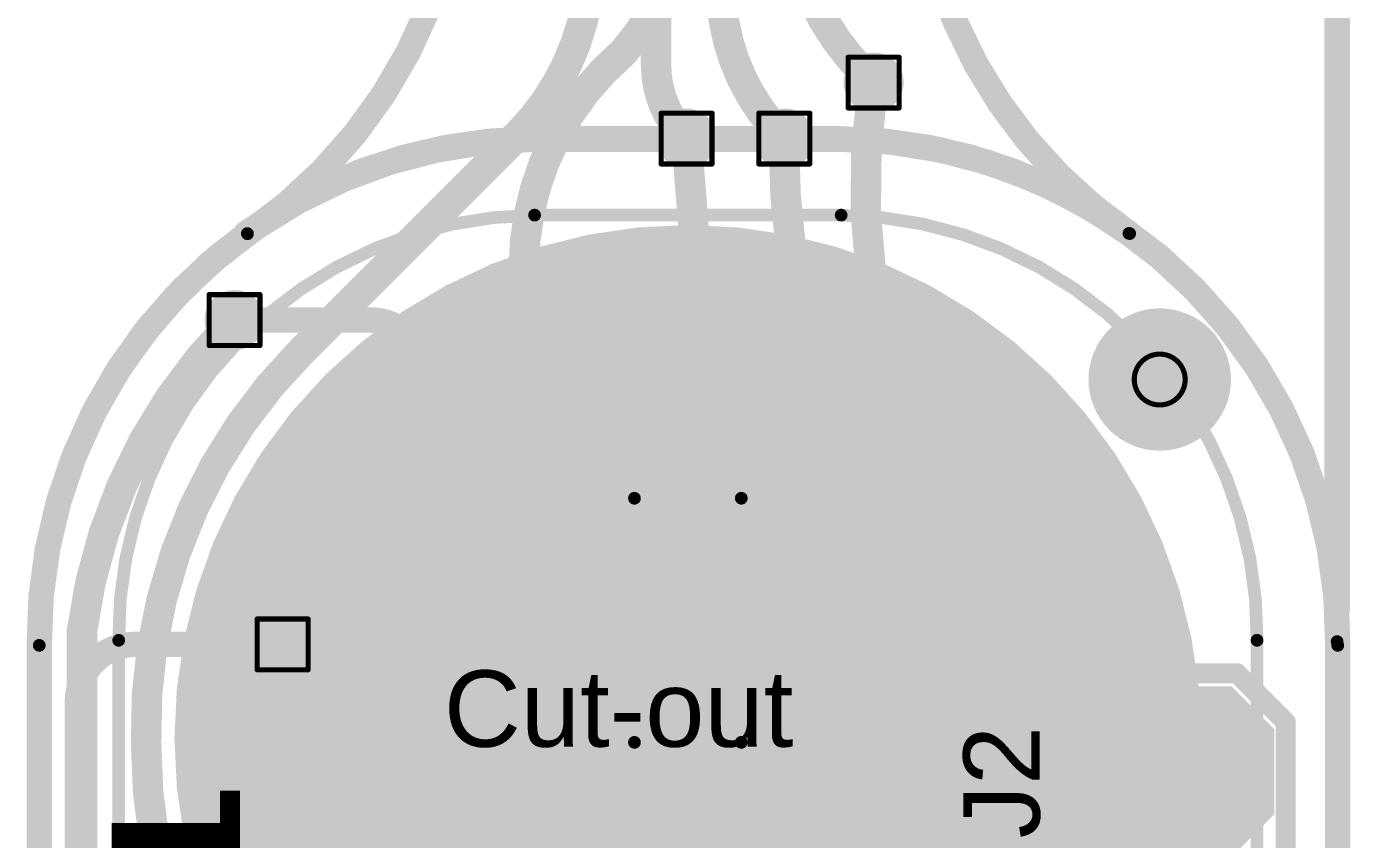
# Model space of a CAD drawing. Header units: inches. Extents: x 3 to 457, y -41 to 239.
# Drawn here: x 209.62 to 222.85, y 22.23 to 30.35 of the extents above; entities that cross this region are included whole.
import ezdxf

# ---------------------------------------------------------------- set-up
doc = ezdxf.new("R2010")
doc.units = ezdxf.units.IN
for name, color, linetype in [('Board Outline', 216, 'Continuous'), ('Bottom Layer', 5, 'Continuous'), ('Bottom Overlay', 54, 'Continuous'), ('Bottom Paste', 16, 'Continuous'), ('Bottom Solder', 6, 'Continuous'), ('Dimension', 6, 'Continuous'), ('Drill Drawing', 1, 'Continuous'), ('Fabrication', 76, 'Continuous'), ('Pad Holes', 156, 'Continuous'), ('Top Layer', 1, 'Continuous'), ('Top Overlay', 2, 'Continuous'), ('Top Paste', 8, 'Continuous'), ('Top Solder', 216, 'Continuous'), ('Via Holes', 16, 'Continuous')]:
    doc.layers.add(name, color=color, linetype=linetype)
doc.styles.add('Arial', font='', dxfattribs={"height": 0.2})
doc.styles.add('Arial Black_Bold', font='', dxfattribs={"height": 0.2})
doc.styles.get('Arial').set_extended_font_data('Arial')
doc.styles.get('Arial Black_Bold').set_extended_font_data('Arial Black', bold=True)

# ---------------------------------------------------------------- blocks, each defined once
blk = doc.blocks.new('S______B______3_P___156')
at = {"layer": 'Top Layer'}
h = blk.add_hatch(color=1, dxfattribs=at)
edge = h.paths.add_edge_path()
edge.add_arc((-1.7145, -0.2540000000000001), 0.1905, 180, 270)
edge.add_line((-1.7145, -0.4445), (-1.3335, -0.4444999999999999))
edge.add_arc((-1.3335, -0.2539999999999999), 0.1905, 270, 360)
edge.add_line((-1.143, -0.2539999999999999), (-1.143, 0.2540000000000001))
edge.add_arc((-1.3335, 0.2540000000000001), 0.1905, 0, 90)
edge.add_line((-1.3335, 0.4445), (-1.7145, 0.4444999999999999))
edge.add_arc((-1.7145, 0.2539999999999999), 0.1905, 90, 180)
edge.add_line((-1.905, 0.2539999999999999), (-1.905, -0.2540000000000001))
blk.add_hatch(color=1, dxfattribs=at).paths.add_polyline_path([(-0.3809999999999999, -0.4445), (-0.3810000000000001, 0.4445), (0.3809999999999999, 0.4445), (0.3810000000000001, -0.4445)])
h = blk.add_hatch(color=1, dxfattribs=at)
edge = h.paths.add_edge_path()
edge.add_arc((1.3335, -0.2540000000000001), 0.1905, 180, 270)
edge.add_line((1.3335, -0.4445), (1.7145, -0.4444999999999999))
edge.add_arc((1.7145, -0.2539999999999999), 0.1905, 270, 360)
edge.add_line((1.905, -0.2539999999999999), (1.905, 0.2540000000000001))
edge.add_arc((1.7145, 0.2540000000000001), 0.1905, 0, 90)
edge.add_line((1.7145, 0.4445), (1.3335, 0.4444999999999999))
edge.add_arc((1.3335, 0.2539999999999999), 0.1905, 90, 180)
edge.add_line((1.143, 0.2539999999999999), (1.143, -0.2540000000000001))
at = {"layer": 'Top Paste'}
h = blk.add_hatch(color=8, dxfattribs=at)
edge = h.paths.add_edge_path()
edge.add_arc((-1.7145, -0.2540000000000001), 0.1905, 180, 270)
edge.add_line((-1.7145, -0.4445), (-1.3335, -0.4444999999999999))
edge.add_arc((-1.3335, -0.2539999999999999), 0.1905, 270, 360)
edge.add_line((-1.143, -0.2539999999999999), (-1.143, 0.2540000000000001))
edge.add_arc((-1.3335, 0.2540000000000001), 0.1905, 0, 90)
edge.add_line((-1.3335, 0.4445), (-1.7145, 0.4444999999999999))
edge.add_arc((-1.7145, 0.2539999999999999), 0.1905, 90, 180)
edge.add_line((-1.905, 0.2539999999999999), (-1.905, -0.2540000000000001))
blk.add_hatch(color=8, dxfattribs=at).paths.add_polyline_path([(-0.3809999999999999, -0.4445), (-0.3810000000000001, 0.4445), (0.3809999999999999, 0.4445), (0.3810000000000001, -0.4445)])
h = blk.add_hatch(color=8, dxfattribs=at)
edge = h.paths.add_edge_path()
edge.add_arc((1.3335, -0.2540000000000001), 0.1905, 180, 270)
edge.add_line((1.3335, -0.4445), (1.7145, -0.4444999999999999))
edge.add_arc((1.7145, -0.2539999999999999), 0.1905, 270, 360)
edge.add_line((1.905, -0.2539999999999999), (1.905, 0.2540000000000001))
edge.add_arc((1.7145, 0.2540000000000001), 0.1905, 0, 90)
edge.add_line((1.7145, 0.4445), (1.3335, 0.4444999999999999))
edge.add_arc((1.3335, 0.2539999999999999), 0.1905, 90, 180)
edge.add_line((1.143, 0.2539999999999999), (1.143, -0.2540000000000001))
at = {"layer": 'Top Solder'}
h = blk.add_hatch(color=216, dxfattribs=at)
edge = h.paths.add_edge_path()
edge.add_arc((-1.7145, -0.2540000000000001), 0.2921, 180, 270)
edge.add_line((-1.7145, -0.5461), (-1.3335, -0.5460999999999999))
edge.add_arc((-1.3335, -0.2539999999999999), 0.2921, 270, 360)
edge.add_line((-1.0414, -0.2539999999999999), (-1.0414, 0.2540000000000001))
edge.add_arc((-1.3335, 0.2540000000000001), 0.2921, 0, 90)
edge.add_line((-1.3335, 0.5461), (-1.7145, 0.5460999999999999))
edge.add_arc((-1.7145, 0.2539999999999999), 0.2921, 90, 180)
edge.add_line((-2.0066, 0.254), (-2.0066, -0.254))
blk.add_hatch(color=216, dxfattribs=at).paths.add_polyline_path([(-0.4825999999999999, -0.5461), (-0.4826, 0.5460999999999999), (0.4825999999999999, 0.5461), (0.4826, -0.5460999999999999)])
h = blk.add_hatch(color=216, dxfattribs=at)
edge = h.paths.add_edge_path()
edge.add_arc((1.3335, -0.2540000000000001), 0.2921, 180, 270)
edge.add_line((1.3335, -0.5461), (1.7145, -0.5460999999999999))
edge.add_arc((1.7145, -0.2539999999999999), 0.2921, 270, 360)
edge.add_line((2.0066, -0.2539999999999999), (2.0066, 0.2540000000000001))
edge.add_arc((1.7145, 0.2540000000000001), 0.2921, 0, 90)
edge.add_line((1.7145, 0.5461), (1.3335, 0.5460999999999999))
edge.add_arc((1.3335, 0.2539999999999999), 0.2921, 90, 180)
edge.add_line((1.0414, 0.254), (1.0414, -0.254))
at = {"layer": 'Top Overlay'}
for points in [[(-2.0574, 0.21660866, 0.127, 0.127, -0.4142135623730951), (-1.66440866, 0.6096, 0.127, 0.127, 0)], [(1.66440866, 0.6096, 0.127, 0.127, 0), (-1.66440866, 0.6096, 0.127, 0.127, 0)], [(1.66440866, 0.6096, 0.127, 0.127, -0.4142135623730951), (2.0574, 0.21660866, 0.127, 0.127, 0)], [(-2.0574, -0.21660866, 0.127, 0.127, 0), (-2.0574, 0.21660866, 0.127, 0.127, 0)], [(2.0574, -0.21660866, 0.127, 0.127, 0), (2.0574, 0.21660866, 0.127, 0.127, 0)], [(-1.66440866, -0.6096, 0.127, 0.127, -0.4142135623730951), (-2.0574, -0.21660866, 0.127, 0.127, 0)], [(2.0574, -0.21660866, 0.127, 0.127, -0.4142135623730951), (1.66440866, -0.6096, 0.127, 0.127, 0)], [(1.66440866, -0.6096, 0.127, 0.127, 0), (-1.66440866, -0.6096, 0.127, 0.127, 0)]]:
    blk.add_lwpolyline(points, format="xyseb", dxfattribs=at)
for points in [[(-1.69615866, 0.6096, 0.0635, 0.0635, 1), (-1.63265866, 0.6096, 0.0635, 0.0635, 1)], [(-1.69615866, 0.6096, 0.0635, 0.0635, 1), (-1.63265866, 0.6096, 0.0635, 0.0635, 1)], [(1.63265866, 0.6096, 0.0635, 0.0635, 1), (1.69615866, 0.6096, 0.0635, 0.0635, 1)], [(1.63265866, 0.6096, 0.0635, 0.0635, 1), (1.69615866, 0.6096, 0.0635, 0.0635, 1)], [(-2.08915, 0.21660866, 0.0635, 0.0635, 1), (-2.02565, 0.21660866, 0.0635, 0.0635, 1)], [(-2.08915, 0.21660866, 0.0635, 0.0635, 1), (-2.02565, 0.21660866, 0.0635, 0.0635, 1)], [(2.02565, 0.21660866, 0.0635, 0.0635, 1), (2.08915, 0.21660866, 0.0635, 0.0635, 1)], [(2.02565, 0.21660866, 0.0635, 0.0635, 1), (2.08915, 0.21660866, 0.0635, 0.0635, 1)], [(-2.08915, -0.21660866, 0.0635, 0.0635, 1), (-2.02565, -0.21660866, 0.0635, 0.0635, 1)], [(-2.08915, -0.21660866, 0.0635, 0.0635, 1), (-2.02565, -0.21660866, 0.0635, 0.0635, 1)], [(2.02565, -0.21660866, 0.0635, 0.0635, 1), (2.08915, -0.21660866, 0.0635, 0.0635, 1)], [(2.02565, -0.21660866, 0.0635, 0.0635, 1), (2.08915, -0.21660866, 0.0635, 0.0635, 1)], [(-1.69615866, -0.6096, 0.0635, 0.0635, 1), (-1.63265866, -0.6096, 0.0635, 0.0635, 1)], [(-1.69615866, -0.6096, 0.0635, 0.0635, 1), (-1.63265866, -0.6096, 0.0635, 0.0635, 1)], [(1.63265866, -0.6096, 0.0635, 0.0635, 1), (1.69615866, -0.6096, 0.0635, 0.0635, 1)], [(1.63265866, -0.6096, 0.0635, 0.0635, 1), (1.69615866, -0.6096, 0.0635, 0.0635, 1)]]:
    blk.add_lwpolyline(points, format="xyseb", close=True, dxfattribs=at)
at = {"layer": 'Top Overlay', "style": 'Arial Black_Bold'}
blk.add_text('SB11', height=1.27, rotation=-180, dxfattribs=at).set_placement((1.4032484, -0.86450678))
blk = doc.blocks.new('R___0603_160')
at = {"layer": 'Top Layer'}
for points in [[(-0.3809999999999999, 0.4445), (-0.3809999999999999, -0.4445), (-1.143, -0.4445), (-1.143, 0.4445)], [(1.143, 0.4445), (1.143, -0.4445), (0.3809999999999999, -0.4445), (0.3809999999999999, 0.4445)]]:
    blk.add_hatch(color=1, dxfattribs=at).paths.add_polyline_path(points)
at = {"layer": 'Top Paste'}
for points in [[(-0.3809999999999999, 0.4445), (-0.3809999999999999, -0.4445), (-1.143, -0.4445), (-1.143, 0.4445)], [(1.143, 0.4445), (1.143, -0.4445), (0.3809999999999999, -0.4445), (0.3809999999999999, 0.4445)]]:
    blk.add_hatch(color=8, dxfattribs=at).paths.add_polyline_path(points)
at = {"layer": 'Top Solder'}
for points in [[(-0.2794, 0.5460999999999999), (-0.2794, -0.5460999999999999), (-1.2446, -0.5460999999999999), (-1.2446, 0.5460999999999999)], [(1.2446, 0.5460999999999999), (1.2446, -0.5460999999999999), (0.2794, -0.5460999999999999), (0.2794, 0.5460999999999999)]]:
    blk.add_hatch(color=216, dxfattribs=at).paths.add_polyline_path(points)
at = {"layer": 'Top Overlay'}
for points in [[(-1.2192, 0.5334, 0.127, 0.127, 0), (-1.2192, -0.5334, 0.127, 0.127, 0)], [(-1.2192, 0.5334, 0.127, 0.127, 0), (1.2192, 0.5334, 0.127, 0.127, 0)], [(1.2192, 0.5334, 0.127, 0.127, 0), (1.2192, -0.5334, 0.127, 0.127, 0)], [(-1.2192, -0.5334, 0.127, 0.127, 0), (1.2192, -0.5334, 0.127, 0.127, 0)]]:
    blk.add_lwpolyline(points, format="xyseb", dxfattribs=at)
for points in [[(-1.25095, 0.5334, 0.0635, 0.0635, 1), (-1.18745, 0.5334, 0.0635, 0.0635, 1)], [(-1.25095, 0.5334, 0.0635, 0.0635, 1), (-1.18745, 0.5334, 0.0635, 0.0635, 1)], [(1.18745, 0.5334, 0.0635, 0.0635, 1), (1.25095, 0.5334, 0.0635, 0.0635, 1)], [(1.18745, 0.5334, 0.0635, 0.0635, 1), (1.25095, 0.5334, 0.0635, 0.0635, 1)], [(-1.25095, -0.5334, 0.0635, 0.0635, 1), (-1.18745, -0.5334, 0.0635, 0.0635, 1)], [(-1.25095, -0.5334, 0.0635, 0.0635, 1), (-1.18745, -0.5334, 0.0635, 0.0635, 1)], [(1.18745, -0.5334, 0.0635, 0.0635, 1), (1.25095, -0.5334, 0.0635, 0.0635, 1)], [(1.18745, -0.5334, 0.0635, 0.0635, 1), (1.25095, -0.5334, 0.0635, 0.0635, 1)]]:
    blk.add_lwpolyline(points, format="xyseb", close=True, dxfattribs=at)
blk = doc.blocks.new('SEMG_PAD_B_247')
at = {"layer": 'Bottom Layer'}
h = blk.add_hatch(color=5, dxfattribs=at)
edge = h.paths.add_edge_path()
edge.add_arc((2.794e-05, -9.98718602), 5.00000016, 0, 360)
at = {"layer": 'Bottom Paste'}
h = blk.add_hatch(color=16, dxfattribs=at)
edge = h.paths.add_edge_path()
edge.add_arc((2.794e-05, -9.98718602), 5.00000016, 0, 360)
at = {"layer": 'Bottom Solder'}
h = blk.add_hatch(color=6, dxfattribs=at)
edge = h.paths.add_edge_path()
edge.add_arc((2.794e-05, -9.98718602), 5.10160016, 0, 360)
at = {"layer": 'Bottom Overlay'}
for points in [[(-5.68320682, 10.96571086, 0.127, 0.127, 0), (-5.68320682, -10.9657134, 0.127, 0.127, 0)], [(5.683262699999999, 10.96579468, 0.127, 0.127, 0), (5.683262699999999, -10.96562958, 0.127, 0.127, 0)], [(-1.53065988, -15.21263658, 0.127, 0.127, -0.4142135623730932), (-5.68320682, -10.9657134, 0.127, 0.127, 0)], [(5.683262699999999, -10.9657134, 0.127, 0.127, -0.4142135623730934), (1.53071576, -15.21263658, 0.127, 0.127, 0)], [(1.53071576, -15.21263658, 0.127, 0.127, 0), (-1.53065988, -15.21263658, 0.127, 0.127, 0)]]:
    blk.add_lwpolyline(points, format="xyseb", dxfattribs=at)
for points in [[(-5.71495682, -10.9657134, 0.0635, 0.0635, 1), (-5.65145682, -10.9657134, 0.0635, 0.0635, 1)], [(-5.71495682, -10.9657134, 0.0635, 0.0635, 1), (-5.65145682, -10.9657134, 0.0635, 0.0635, 1)], [(5.6515127, -10.96562958, 0.0635, 0.0635, 1), (5.715012699999999, -10.96562958, 0.0635, 0.0635, 1)], [(5.6515127, -10.9657134, 0.0635, 0.0635, 1), (5.715012699999999, -10.9657134, 0.0635, 0.0635, 1)], [(-1.56240988, -15.21263658, 0.0635, 0.0635, 1), (-1.49890988, -15.21263658, 0.0635, 0.0635, 1)], [(-1.56240988, -15.21263658, 0.0635, 0.0635, 1), (-1.49890988, -15.21263658, 0.0635, 0.0635, 1)], [(1.49896576, -15.21263658, 0.0635, 0.0635, 1), (1.56246576, -15.21263658, 0.0635, 0.0635, 1)], [(1.49896576, -15.21263658, 0.0635, 0.0635, 1), (1.56246576, -15.21263658, 0.0635, 0.0635, 1)]]:
    blk.add_lwpolyline(points, format="xyseb", close=True, dxfattribs=at)
blk = doc.blocks.new('4_P___SMD_W____CON__248')
at = {"layer": 'Top Layer'}
for points in [[(0.374999885, 0.74999977), (-0.374999885, 0.74999977), (-0.74999977, 0.374999885), (-0.74999977, -0.374999885), (-0.374999885, -0.74999977), (0.374999885, -0.74999977), (0.74999977, -0.374999885), (0.74999977, 0.374999885)], [(2.914999885, 0.74999977), (2.165000115, 0.74999977), (1.79000023, 0.374999885), (1.79000023, -0.374999885), (2.165000115, -0.74999977), (2.914999885, -0.74999977), (3.28999977, -0.374999885), (3.28999977, 0.374999885)], [(5.454999884999999, 0.74999977), (4.705000115, 0.74999977), (4.33000023, 0.374999885), (4.33000023, -0.374999885), (4.705000115, -0.74999977), (5.454999884999999, -0.74999977), (5.82999977, -0.374999885), (5.82999977, 0.374999885)], [(7.994999885, 0.74999977), (7.245000115, 0.74999977), (6.870000229999999, 0.374999885), (6.870000229999999, -0.374999885), (7.245000115, -0.74999977), (7.994999885, -0.74999977), (8.36999977, -0.374999885), (8.36999977, 0.374999885)]]:
    blk.add_hatch(color=1, dxfattribs=at).paths.add_polyline_path(points)
at = {"layer": 'Top Paste'}
for points in [[(0.374999885, 0.74999977), (-0.374999885, 0.74999977), (-0.74999977, 0.374999885), (-0.74999977, -0.374999885), (-0.374999885, -0.74999977), (0.374999885, -0.74999977), (0.74999977, -0.374999885), (0.74999977, 0.374999885)], [(2.914999885, 0.74999977), (2.165000115, 0.74999977), (1.79000023, 0.374999885), (1.79000023, -0.374999885), (2.165000115, -0.74999977), (2.914999885, -0.74999977), (3.28999977, -0.374999885), (3.28999977, 0.374999885)], [(5.454999884999999, 0.74999977), (4.705000115, 0.74999977), (4.33000023, 0.374999885), (4.33000023, -0.374999885), (4.705000115, -0.74999977), (5.454999884999999, -0.74999977), (5.82999977, -0.374999885), (5.82999977, 0.374999885)], [(7.994999885, 0.74999977), (7.245000115, 0.74999977), (6.870000229999999, 0.374999885), (6.870000229999999, -0.374999885), (7.245000115, -0.74999977), (7.994999885, -0.74999977), (8.36999977, -0.374999885), (8.36999977, 0.374999885)]]:
    blk.add_hatch(color=8, dxfattribs=at).paths.add_polyline_path(points)
at = {"layer": 'Top Solder'}
for points in [[(0.425799885, 0.85159977), (-0.425799885, 0.85159977), (-0.85159977, 0.425799885), (-0.85159977, -0.425799885), (-0.425799885, -0.85159977), (0.425799885, -0.85159977), (0.85159977, -0.425799885), (0.85159977, 0.425799885)], [(2.965799885, 0.85159977), (2.114200115, 0.85159977), (1.68840023, 0.425799885), (1.68840023, -0.425799885), (2.114200115, -0.85159977), (2.965799885, -0.85159977), (3.39159977, -0.425799885), (3.39159977, 0.425799885)], [(5.505799884999999, 0.85159977), (4.654200115, 0.85159977), (4.228400229999999, 0.425799885), (4.228400229999999, -0.425799885), (4.654200115, -0.85159977), (5.505799884999999, -0.85159977), (5.93159977, -0.425799885), (5.93159977, 0.425799885)], [(8.045799885000001, 0.85159977), (7.194200115, 0.85159977), (6.76840023, 0.425799885), (6.76840023, -0.425799885), (7.194200115, -0.85159977), (8.045799885000001, -0.85159977), (8.47159977, -0.425799885), (8.47159977, 0.425799885)]]:
    blk.add_hatch(color=216, dxfattribs=at).paths.add_polyline_path(points)
at = {"layer": 'Top Overlay'}
for points in [[(-0.4826, 0.9652, 0.1999996, 0.1999996, 0), (-0.98462592, 0.46317408, 0.1999996, 0.1999996, 0)], [(-0.4826, 0.9652, 0.1999996, 0.1999996, 0), (-0.37974016, 0.9652, 0.1999996, 0.1999996, 0)], [(-0.37974016, 0.9652, 0.1999996, 0.1999996, 0), (8.101990399999998, 0.9652, 0.1999996, 0.1999996, 0)], [(8.101990399999998, 0.9652, 0.1999996, 0.1999996, 0), (8.60300032, 0.4641900799999999, 0.1999996, 0.1999996, 0)], [(-0.98462592, 0.46317408, 0.1999996, 0.1999996, 0), (-0.98462592, -0.47158656, 0.1999996, 0.1999996, 0)], [(8.60300032, 0.4641900799999999, 0.1999996, 0.1999996, 0), (8.60300032, -0.4787392, 0.1999996, 0.1999996, 0)], [(-0.98462592, -0.47158656, 0.1999996, 0.1999996, 0), (-0.49101248, -0.9652, 0.1999996, 0.1999996, 0)], [(8.60300032, -0.4787392, 0.1999996, 0.1999996, 0), (8.11653952, -0.9652, 0.1999996, 0.1999996, 0)], [(-0.49101248, -0.9652, 0.1999996, 0.1999996, 0), (8.11653952, -0.9652, 0.1999996, 0.1999996, 0)]]:
    blk.add_lwpolyline(points, format="xyseb", dxfattribs=at)
for points in [[(-0.5325999, 0.9652, 0.0999998, 0.0999998, 1), (-0.4326001, 0.9652, 0.0999998, 0.0999998, 1)], [(-0.5325999, 0.9652, 0.0999998, 0.0999998, 1), (-0.4326001, 0.9652, 0.0999998, 0.0999998, 1)], [(-0.42974006, 0.9652, 0.0999998, 0.0999998, 1), (-0.32974026, 0.9652, 0.0999998, 0.0999998, 1)], [(-0.42974006, 0.9652, 0.0999998, 0.0999998, 1), (-0.32974026, 0.9652, 0.0999998, 0.0999998, 1)], [(8.051990499999999, 0.9652, 0.0999998, 0.0999998, 1), (8.1519903, 0.9652, 0.0999998, 0.0999998, 1)], [(8.051990499999999, 0.9652, 0.0999998, 0.0999998, 1), (8.1519903, 0.9652, 0.0999998, 0.0999998, 1)], [(-1.03462582, 0.46317408, 0.0999998, 0.0999998, 1), (-0.9346260199999998, 0.46317408, 0.0999998, 0.0999998, 1)], [(-1.03462582, 0.46317408, 0.0999998, 0.0999998, 1), (-0.9346260199999998, 0.46317408, 0.0999998, 0.0999998, 1)], [(8.553000419999998, 0.4641900799999999, 0.0999998, 0.0999998, 1), (8.65300022, 0.4641900799999999, 0.0999998, 0.0999998, 1)], [(8.553000419999998, 0.4641900799999999, 0.0999998, 0.0999998, 1), (8.65300022, 0.4641900799999999, 0.0999998, 0.0999998, 1)], [(-1.03462582, -0.47158656, 0.0999998, 0.0999998, 1), (-0.9346260199999998, -0.47158656, 0.0999998, 0.0999998, 1)], [(-1.03462582, -0.47158656, 0.0999998, 0.0999998, 1), (-0.9346260199999998, -0.47158656, 0.0999998, 0.0999998, 1)], [(8.553000419999998, -0.4787392, 0.0999998, 0.0999998, 1), (8.65300022, -0.4787392, 0.0999998, 0.0999998, 1)], [(8.553000419999998, -0.4787392, 0.0999998, 0.0999998, 1), (8.65300022, -0.4787392, 0.0999998, 0.0999998, 1)], [(-0.54101238, -0.9652, 0.0999998, 0.0999998, 1), (-0.4410125799999999, -0.9652, 0.0999998, 0.0999998, 1)], [(-0.54101238, -0.9652, 0.0999998, 0.0999998, 1), (-0.4410125799999999, -0.9652, 0.0999998, 0.0999998, 1)], [(8.066539619999999, -0.9652, 0.0999998, 0.0999998, 1), (8.16653942, -0.9652, 0.0999998, 0.0999998, 1)], [(8.066539619999999, -0.9652, 0.0999998, 0.0999998, 1), (8.16653942, -0.9652, 0.0999998, 0.0999998, 1)]]:
    blk.add_lwpolyline(points, format="xyseb", close=True, dxfattribs=at)
blk = doc.blocks.new('T____P____SMD_3_P____249')
at = {"layer": 'Top Layer'}
h = blk.add_hatch(color=1, dxfattribs=at)
edge = h.paths.add_edge_path()
edge.add_arc((-0.50000154, 3.04000154), 0.499999, 90, 180)
edge.add_line((-1.00000054, 3.04000154), (-1.00000054, 2.03999846))
edge.add_arc((-0.50000154, 2.03999846), 0.499999, 180, 270)
edge.add_line((-0.5000015400000001, 1.53999946), (0.5000015399999999, 1.53999946))
edge.add_arc((0.50000154, 2.03999846), 0.499999, 270, 360)
edge.add_line((1.00000054, 2.03999846), (1.00000054, 3.04000154))
edge.add_arc((0.50000154, 3.04000154), 0.499999, 0, 90)
edge.add_line((0.50000154, 3.54000054), (-0.50000154, 3.54000054))
h = blk.add_hatch(color=1, dxfattribs=at)
edge = h.paths.add_edge_path()
edge.add_arc((-0.9999992699999999, 0), 1.00000054, 90, 270)
edge.add_line((-0.9999992700000001, -1.00000054), (0.9999992699999997, -1.00000054))
edge.add_arc((0.9999992699999999, 0), 1.00000054, 270, 450)
edge.add_line((0.99999927, 1.00000054), (-0.9999992699999998, 1.00000054))
h = blk.add_hatch(color=1, dxfattribs=at)
edge = h.paths.add_edge_path()
edge.add_arc((-0.50000154, -2.03999846), 0.499999, 90, 180)
edge.add_line((-1.00000054, -2.03999846), (-1.00000054, -3.04000154))
edge.add_arc((-0.50000154, -3.04000154), 0.499999, 180, 270)
edge.add_line((-0.5000015400000001, -3.54000054), (0.5000015399999999, -3.54000054))
edge.add_arc((0.50000154, -3.04000154), 0.499999, 270, 360)
edge.add_line((1.00000054, -3.04000154), (1.00000054, -2.03999846))
edge.add_arc((0.50000154, -2.03999846), 0.499999, 0, 90)
edge.add_line((0.50000154, -1.53999946), (-0.50000154, -1.53999946))
at = {"layer": 'Top Paste'}
h = blk.add_hatch(color=8, dxfattribs=at)
edge = h.paths.add_edge_path()
edge.add_arc((-0.50000154, 3.04000154), 0.499999, 90, 180)
edge.add_line((-1.00000054, 3.04000154), (-1.00000054, 2.03999846))
edge.add_arc((-0.50000154, 2.03999846), 0.499999, 180, 270)
edge.add_line((-0.5000015400000001, 1.53999946), (0.5000015399999999, 1.53999946))
edge.add_arc((0.50000154, 2.03999846), 0.499999, 270, 360)
edge.add_line((1.00000054, 2.03999846), (1.00000054, 3.04000154))
edge.add_arc((0.50000154, 3.04000154), 0.499999, 0, 90)
edge.add_line((0.50000154, 3.54000054), (-0.50000154, 3.54000054))
h = blk.add_hatch(color=8, dxfattribs=at)
edge = h.paths.add_edge_path()
edge.add_arc((-0.9999992699999999, 0), 1.00000054, 90, 270)
edge.add_line((-0.9999992700000001, -1.00000054), (0.9999992699999997, -1.00000054))
edge.add_arc((0.9999992699999999, 0), 1.00000054, 270, 450)
edge.add_line((0.99999927, 1.00000054), (-0.9999992699999998, 1.00000054))
h = blk.add_hatch(color=8, dxfattribs=at)
edge = h.paths.add_edge_path()
edge.add_arc((-0.50000154, -2.03999846), 0.499999, 90, 180)
edge.add_line((-1.00000054, -2.03999846), (-1.00000054, -3.04000154))
edge.add_arc((-0.50000154, -3.04000154), 0.499999, 180, 270)
edge.add_line((-0.5000015400000001, -3.54000054), (0.5000015399999999, -3.54000054))
edge.add_arc((0.50000154, -3.04000154), 0.499999, 270, 360)
edge.add_line((1.00000054, -3.04000154), (1.00000054, -2.03999846))
edge.add_arc((0.50000154, -2.03999846), 0.499999, 0, 90)
edge.add_line((0.50000154, -1.53999946), (-0.50000154, -1.53999946))
at = {"layer": 'Top Solder'}
h = blk.add_hatch(color=216, dxfattribs=at)
edge = h.paths.add_edge_path()
edge.add_arc((-0.50000154, 3.04000154), 0.601599, 90, 180)
edge.add_line((-1.10160054, 3.04000154), (-1.10160054, 2.03999846))
edge.add_arc((-0.50000154, 2.03999846), 0.601599, 180, 270)
edge.add_line((-0.5000015400000001, 1.43839946), (0.5000015399999999, 1.43839946))
edge.add_arc((0.50000154, 2.03999846), 0.601599, 270, 360)
edge.add_line((1.10160054, 2.03999846), (1.10160054, 3.04000154))
edge.add_arc((0.50000154, 3.04000154), 0.601599, 0, 90)
edge.add_line((0.50000154, 3.64160054), (-0.50000154, 3.64160054))
h = blk.add_hatch(color=216, dxfattribs=at)
edge = h.paths.add_edge_path()
edge.add_arc((-0.9999992699999999, 0), 1.10160054, 90, 270)
edge.add_line((-0.9999992700000001, -1.10160054), (0.9999992699999997, -1.10160054))
edge.add_arc((0.9999992699999999, 0), 1.10160054, 270, 450)
edge.add_line((0.99999927, 1.10160054), (-0.9999992699999998, 1.10160054))
h = blk.add_hatch(color=216, dxfattribs=at)
edge = h.paths.add_edge_path()
edge.add_arc((-0.50000154, -2.03999846), 0.601599, 90, 180)
edge.add_line((-1.10160054, -2.03999846), (-1.10160054, -3.04000154))
edge.add_arc((-0.50000154, -3.04000154), 0.601599, 180, 270)
edge.add_line((-0.5000015400000001, -3.64160054), (0.5000015399999999, -3.64160054))
edge.add_arc((0.50000154, -3.04000154), 0.601599, 270, 360)
edge.add_line((1.10160054, -3.04000154), (1.10160054, -2.03999846))
edge.add_arc((0.50000154, -2.03999846), 0.601599, 0, 90)
edge.add_line((0.50000154, -1.43839946), (-0.50000154, -1.43839946))

msp = doc.modelspace()

# ---------------------------------------------------------------- hatches: boundary and pattern name
at = {"layer": 'Bottom Layer'}
h = msp.add_hatch(color=5, dxfattribs=at)
edge = h.paths.add_edge_path()
edge.add_arc((218.0844, 29.7942), 0.2999994, 0, 360)
h = msp.add_hatch(color=5, dxfattribs=at)
edge = h.paths.add_edge_path()
edge.add_arc((216.2164713, 29.23477008), 0.2999994, 0, 360)
h = msp.add_hatch(color=5, dxfattribs=at)
edge = h.paths.add_edge_path()
edge.add_arc((217.19192528, 29.23477008), 0.2999994, 0, 360)
h = msp.add_hatch(color=5, dxfattribs=at)
edge = h.paths.add_edge_path()
edge.add_arc((211.70251792, 27.42186032), 0.2999994, 0, 360)
h = msp.add_hatch(color=5, dxfattribs=at)
edge = h.paths.add_edge_path()
edge.add_arc((212.18308592, 24.18220716), 0.2999994, 0, 360)
at = {"layer": 'Bottom Solder'}
h = msp.add_hatch(color=6, dxfattribs=at)
edge = h.paths.add_edge_path()
edge.add_arc((220.94069096, 26.8278737), 0.1016, 0, 360)
at = {"layer": 'Pad Holes'}
h = msp.add_hatch(color=7, dxfattribs=at)
edge = h.paths.add_edge_path()
edge.add_arc((220.94069096, 26.8278737), 0.499999, 0, 360)
at = {"layer": 'Top Layer'}
h = msp.add_hatch(color=1, dxfattribs=at)
edge = h.paths.add_edge_path()
edge.add_arc((218.0844, 29.7942), 0.2999994, 0, 360)
h = msp.add_hatch(color=1, dxfattribs=at)
edge = h.paths.add_edge_path()
edge.add_arc((216.2164713, 29.23477008), 0.2999994, 0, 360)
h = msp.add_hatch(color=1, dxfattribs=at)
edge = h.paths.add_edge_path()
edge.add_arc((217.19192528, 29.23477008), 0.2999994, 0, 360)
h = msp.add_hatch(color=1, dxfattribs=at)
edge = h.paths.add_edge_path()
edge.add_arc((211.70251792, 27.42186032), 0.2999994, 0, 360)
h = msp.add_hatch(color=1, dxfattribs=at)
edge = h.paths.add_edge_path()
edge.add_arc((212.18308592, 24.18220716), 0.2999994, 0, 360)
at = {"layer": 'Top Solder'}
h = msp.add_hatch(color=216, dxfattribs=at)
edge = h.paths.add_edge_path()
edge.add_arc((220.94069096, 26.8278737), 0.1016, 0, 360)
at = {"layer": 'Via Holes'}
h = msp.add_hatch(color=7, dxfattribs=at)
edge = h.paths.add_edge_path()
edge.add_arc((218.0844, 29.7942), 0.1499997, 0, 360)
h = msp.add_hatch(color=7, dxfattribs=at)
edge = h.paths.add_edge_path()
edge.add_arc((216.2164713, 29.23477008), 0.1499997, 0, 360)
h = msp.add_hatch(color=7, dxfattribs=at)
edge = h.paths.add_edge_path()
edge.add_arc((217.19192528, 29.23477008), 0.1499997, 0, 360)
h = msp.add_hatch(color=7, dxfattribs=at)
edge = h.paths.add_edge_path()
edge.add_arc((211.70251792, 27.42186032), 0.1499997, 0, 360)
h = msp.add_hatch(color=7, dxfattribs=at)
edge = h.paths.add_edge_path()
edge.add_arc((212.18308592, 24.18220716), 0.1499997, 0, 360)

# ---------------------------------------------------------------- linework, layer by layer
at = {"layer": 'Board Outline'}
for points in [[(214.0002578, 32.46090282, 0.127, 0.127, -0.2500687460615742), (211.831682, 28.28375344, 0.127, 0.127, 0)], [(220.63357956, 28.28776918, 0.127, 0.127, -0.2389334230380067), (218.50391148, 32.18734736, 0.127, 0.127, 0)], [(209.75248118, 24.172545, 0.127, 0.127, -0.2441754300213252), (211.8302088, 28.28579814, 0.127, 0.127, 0)], [(220.64092778, 28.28578544, 0.127, 0.127, -0.2441754300213233), (222.7186554, 24.1725323, 0.127, 0.127, 0)], [(209.75232116, 2.31688894, 0.127, 0.127, 0), (209.75248118, 24.172545, 0.127, 0.127, 0)], [(222.71222158, 24.20995666, 0.127, 0.127, 0), (222.71869096, 2.31683306, 0.127, 0.127, 0)]]:
    msp.add_lwpolyline(points, format="xyseb", dxfattribs=at)
for points in [[(211.7984588, 28.28579814, 0.0635, 0.0635, 1), (211.8619588, 28.28579814, 0.0635, 0.0635, 1)], [(211.799932, 28.28375344, 0.0635, 0.0635, 1), (211.863432, 28.28375344, 0.0635, 0.0635, 1)], [(220.60182956, 28.28776918, 0.0635, 0.0635, 1), (220.66532956, 28.28776918, 0.0635, 0.0635, 1)], [(220.60917778, 28.28578544, 0.0635, 0.0635, 1), (220.67267778, 28.28578544, 0.0635, 0.0635, 1)], [(209.72073118, 24.172545, 0.0635, 0.0635, 1), (209.78423118, 24.172545, 0.0635, 0.0635, 1)], [(209.72073118, 24.172545, 0.0635, 0.0635, 1), (209.78423118, 24.172545, 0.0635, 0.0635, 1)], [(222.68047158, 24.20995666, 0.0635, 0.0635, 1), (222.74397158, 24.20995666, 0.0635, 0.0635, 1)], [(222.6869054, 24.1725323, 0.0635, 0.0635, 1), (222.7504054, 24.1725323, 0.0635, 0.0635, 1)]]:
    msp.add_lwpolyline(points, format="xyseb", close=True, dxfattribs=at)
at = {"layer": 'Bottom Layer'}
for points in [[(215.9116713, 29.97062332, 0.3048, 0.3048, 0), (215.9116713, 47.49512218, 0.3048, 0.3048, 0)], [(217.99010758, 29.88849242, 0.3048, 0.3048, -0.198912367379658), (217.24615936, 31.6845442, 0.3048, 0.3048, 0)], [(215.26167514, 31.05266078, 0.3048, 0.3048, -0.198912367379658), (214.51772692, 29.256609, 0.3048, 0.3048, 0)], [(217.19192528, 29.23477008, 0.3048, 0.3048, -0.198912367379658), (216.56167762, 30.75632152, 0.3048, 0.3048, 0)], [(216.2164713, 29.23477008, 0.3048, 0.3048, -0.198912367379658), (215.9116713, 29.97062332, 0.3048, 0.3048, 0)], [(217.99010758, 29.88849242, 0.3048, 0.3048, 0), (218.0844, 29.7942, 0.3048, 0.3048, 0)], [(212.38356812, 27.1224502, 0.3048, 0.3048, 0), (214.51772692, 29.256609, 0.3048, 0.3048, 0)], [(210.17899798, 24.31292064, 0.3048, 0.3048, -0.16654737927906), (211.70251792, 27.42186032, 0.3048, 0.3048, 0)], [(210.82009652, 23.1942386, 0.3048, 0.3048, -0.2063182468642115), (212.38356812, 27.1224502, 0.3048, 0.3048, 0)], [(210.17899798, 18.11077404, 0.3048, 0.3048, 0), (210.17899798, 24.31292064, 0.3048, 0.3048, 0)], [(212.50994836, 19.26750528, 0.3048, 0.3048, -0.209656713138155), (210.82009144, 23.1942386, 0.3048, 0.3048, 0)]]:
    msp.add_lwpolyline(points, format="xyseb", dxfattribs=at)
for points in [[(215.8354713, 29.97062332, 0.1524, 0.1524, 1), (215.9878713, 29.97062332, 0.1524, 0.1524, 1)], [(215.8354713, 29.97062332, 0.1524, 0.1524, 1), (215.9878713, 29.97062332, 0.1524, 0.1524, 1)], [(217.91390758, 29.88849242, 0.1524, 0.1524, 1), (218.06630758, 29.88849242, 0.1524, 0.1524, 1)], [(217.91390758, 29.88849242, 0.1524, 0.1524, 1), (218.06630758, 29.88849242, 0.1524, 0.1524, 1)], [(218.0082, 29.7942, 0.1524, 0.1524, 1), (218.1606, 29.7942, 0.1524, 0.1524, 1)], [(214.44152692, 29.256609, 0.1524, 0.1524, 1), (214.59392692, 29.256609, 0.1524, 0.1524, 1)], [(214.44152692, 29.256609, 0.1524, 0.1524, 1), (214.59392692, 29.256609, 0.1524, 0.1524, 1)], [(216.1402713, 29.23477008, 0.1524, 0.1524, 1), (216.2926713, 29.23477008, 0.1524, 0.1524, 1)], [(217.11572528, 29.23477008, 0.1524, 0.1524, 1), (217.26812528, 29.23477008, 0.1524, 0.1524, 1)], [(211.62631792, 27.42186032, 0.1524, 0.1524, 1), (211.77871792, 27.42186032, 0.1524, 0.1524, 1)], [(212.30736812, 27.1224502, 0.1524, 0.1524, 1), (212.45976812, 27.1224502, 0.1524, 0.1524, 1)], [(212.30736812, 27.1224502, 0.1524, 0.1524, 1), (212.45976812, 27.1224502, 0.1524, 0.1524, 1)], [(210.10279798, 24.31292064, 0.1524, 0.1524, 1), (210.25519798, 24.31292064, 0.1524, 0.1524, 1)], [(210.10279798, 24.31292064, 0.1524, 0.1524, 1), (210.25519798, 24.31292064, 0.1524, 0.1524, 1)], [(210.74389144, 23.1942386, 0.1524, 0.1524, 1), (210.89629144, 23.1942386, 0.1524, 0.1524, 1)], [(210.74389652, 23.1942386, 0.1524, 0.1524, 1), (210.89629652, 23.1942386, 0.1524, 0.1524, 1)]]:
    msp.add_lwpolyline(points, format="xyseb", close=True, dxfattribs=at)
at = {"layer": 'Dimension'}
msp.add_lwpolyline([(222.71222158, 24.52745666, 0.254, 0.254, 0), (222.71222158, 192.4558, 0.254, 0.254, 0)], format="xyseb", dxfattribs=at)
msp.add_lwpolyline([(222.64872158, 24.52745666, 0.127, 0.127, 1), (222.77572158, 24.52745666, 0.127, 0.127, 1)], format="xyseb", close=True, dxfattribs=at)
at = {"layer": 'Drill Drawing'}
for points in [[(217.8304, 30.0482, 0.0508, 0.0508, 0), (218.3384, 30.0482, 0.0508, 0.0508, 0)], [(217.8304, 29.5402, 0.0508, 0.0508, 0), (217.8304, 30.0482, 0.0508, 0.0508, 0)], [(218.3384, 29.5402, 0.0508, 0.0508, 0), (218.3384, 30.0482, 0.0508, 0.0508, 0)], [(215.9624713, 29.48877008, 0.0508, 0.0508, 0), (216.4704713, 29.48877008, 0.0508, 0.0508, 0)], [(215.9624713, 28.98077008, 0.0508, 0.0508, 0), (215.9624713, 29.48877008, 0.0508, 0.0508, 0)], [(216.4704713, 28.98077008, 0.0508, 0.0508, 0), (216.4704713, 29.48877008, 0.0508, 0.0508, 0)], [(216.93792528, 29.48877008, 0.0508, 0.0508, 0), (217.44592528, 29.48877008, 0.0508, 0.0508, 0)], [(216.93792528, 28.98077008, 0.0508, 0.0508, 0), (216.93792528, 29.48877008, 0.0508, 0.0508, 0)], [(217.44592528, 28.98077008, 0.0508, 0.0508, 0), (217.44592528, 29.48877008, 0.0508, 0.0508, 0)], [(217.8304, 29.5402, 0.0508, 0.0508, 0), (218.3384, 29.5402, 0.0508, 0.0508, 0)], [(215.9624713, 28.98077008, 0.0508, 0.0508, 0), (216.4704713, 28.98077008, 0.0508, 0.0508, 0)], [(216.93792528, 28.98077008, 0.0508, 0.0508, 0), (217.44592528, 28.98077008, 0.0508, 0.0508, 0)], [(211.44851792, 27.67586032, 0.0508, 0.0508, 0), (211.95651792, 27.67586032, 0.0508, 0.0508, 0)], [(211.44851792, 27.16786032, 0.0508, 0.0508, 0), (211.44851792, 27.67586032, 0.0508, 0.0508, 0)], [(211.95651792, 27.16786032, 0.0508, 0.0508, 0), (211.95651792, 27.67586032, 0.0508, 0.0508, 0)], [(211.44851792, 27.16786032, 0.0508, 0.0508, 0), (211.95651792, 27.16786032, 0.0508, 0.0508, 0)], [(211.92908592, 24.43620716, 0.0508, 0.0508, 0), (212.43708592, 24.43620716, 0.0508, 0.0508, 0)], [(211.92908592, 23.92820716, 0.0508, 0.0508, 0), (211.92908592, 24.43620716, 0.0508, 0.0508, 0)], [(212.43708592, 23.92820716, 0.0508, 0.0508, 0), (212.43708592, 24.43620716, 0.0508, 0.0508, 0)], [(211.92908592, 23.92820716, 0.0508, 0.0508, 0), (212.43708592, 23.92820716, 0.0508, 0.0508, 0)]]:
    msp.add_lwpolyline(points, format="xyseb", dxfattribs=at)
for points in [[(217.8177, 30.0482, 0.0254, 0.0254, 1), (217.8431, 30.0482, 0.0254, 0.0254, 1)], [(217.8177, 30.0482, 0.0254, 0.0254, 1), (217.8431, 30.0482, 0.0254, 0.0254, 1)], [(218.3257, 30.0482, 0.0254, 0.0254, 1), (218.3511, 30.0482, 0.0254, 0.0254, 1)], [(218.3257, 30.0482, 0.0254, 0.0254, 1), (218.3511, 30.0482, 0.0254, 0.0254, 1)], [(215.9497713, 29.48877008, 0.0254, 0.0254, 1), (215.9751713, 29.48877008, 0.0254, 0.0254, 1)], [(215.9497713, 29.48877008, 0.0254, 0.0254, 1), (215.9751713, 29.48877008, 0.0254, 0.0254, 1)], [(216.4577713, 29.48877008, 0.0254, 0.0254, 1), (216.4831713, 29.48877008, 0.0254, 0.0254, 1)], [(216.4577713, 29.48877008, 0.0254, 0.0254, 1), (216.4831713, 29.48877008, 0.0254, 0.0254, 1)], [(216.92522528, 29.48877008, 0.0254, 0.0254, 1), (216.95062528, 29.48877008, 0.0254, 0.0254, 1)], [(216.92522528, 29.48877008, 0.0254, 0.0254, 1), (216.95062528, 29.48877008, 0.0254, 0.0254, 1)], [(217.43322528, 29.48877008, 0.0254, 0.0254, 1), (217.45862528, 29.48877008, 0.0254, 0.0254, 1)], [(217.43322528, 29.48877008, 0.0254, 0.0254, 1), (217.45862528, 29.48877008, 0.0254, 0.0254, 1)], [(217.8177, 29.5402, 0.0254, 0.0254, 1), (217.8431, 29.5402, 0.0254, 0.0254, 1)], [(217.8177, 29.5402, 0.0254, 0.0254, 1), (217.8431, 29.5402, 0.0254, 0.0254, 1)], [(218.3257, 29.5402, 0.0254, 0.0254, 1), (218.3511, 29.5402, 0.0254, 0.0254, 1)], [(218.3257, 29.5402, 0.0254, 0.0254, 1), (218.3511, 29.5402, 0.0254, 0.0254, 1)], [(215.9497713, 28.98077008, 0.0254, 0.0254, 1), (215.9751713, 28.98077008, 0.0254, 0.0254, 1)], [(215.9497713, 28.98077008, 0.0254, 0.0254, 1), (215.9751713, 28.98077008, 0.0254, 0.0254, 1)], [(216.4577713, 28.98077008, 0.0254, 0.0254, 1), (216.4831713, 28.98077008, 0.0254, 0.0254, 1)], [(216.4577713, 28.98077008, 0.0254, 0.0254, 1), (216.4831713, 28.98077008, 0.0254, 0.0254, 1)], [(216.92522528, 28.98077008, 0.0254, 0.0254, 1), (216.95062528, 28.98077008, 0.0254, 0.0254, 1)], [(216.92522528, 28.98077008, 0.0254, 0.0254, 1), (216.95062528, 28.98077008, 0.0254, 0.0254, 1)], [(217.43322528, 28.98077008, 0.0254, 0.0254, 1), (217.45862528, 28.98077008, 0.0254, 0.0254, 1)], [(217.43322528, 28.98077008, 0.0254, 0.0254, 1), (217.45862528, 28.98077008, 0.0254, 0.0254, 1)], [(211.43581792, 27.67586032, 0.0254, 0.0254, 1), (211.46121792, 27.67586032, 0.0254, 0.0254, 1)], [(211.43581792, 27.67586032, 0.0254, 0.0254, 1), (211.46121792, 27.67586032, 0.0254, 0.0254, 1)], [(211.94381792, 27.67586032, 0.0254, 0.0254, 1), (211.96921792, 27.67586032, 0.0254, 0.0254, 1)], [(211.94381792, 27.67586032, 0.0254, 0.0254, 1), (211.96921792, 27.67586032, 0.0254, 0.0254, 1)], [(211.43581792, 27.16786032, 0.0254, 0.0254, 1), (211.46121792, 27.16786032, 0.0254, 0.0254, 1)], [(211.43581792, 27.16786032, 0.0254, 0.0254, 1), (211.46121792, 27.16786032, 0.0254, 0.0254, 1)], [(211.94381792, 27.16786032, 0.0254, 0.0254, 1), (211.96921792, 27.16786032, 0.0254, 0.0254, 1)], [(211.94381792, 27.16786032, 0.0254, 0.0254, 1), (211.96921792, 27.16786032, 0.0254, 0.0254, 1)], [(221.19469096, 26.8278737, 0.0508, 0.0508, 1), (220.68669096, 26.8278737, 0.0508, 0.0508, 1)], [(220.67399096, 26.8278737, 0.0254, 0.0254, 1), (220.69939096, 26.8278737, 0.0254, 0.0254, 1)], [(221.18199096, 26.8278737, 0.0254, 0.0254, 1), (221.20739096, 26.8278737, 0.0254, 0.0254, 1)], [(211.91638592, 24.43620716, 0.0254, 0.0254, 1), (211.94178592, 24.43620716, 0.0254, 0.0254, 1)], [(211.91638592, 24.43620716, 0.0254, 0.0254, 1), (211.94178592, 24.43620716, 0.0254, 0.0254, 1)], [(212.42438592, 24.43620716, 0.0254, 0.0254, 1), (212.44978592, 24.43620716, 0.0254, 0.0254, 1)], [(212.42438592, 24.43620716, 0.0254, 0.0254, 1), (212.44978592, 24.43620716, 0.0254, 0.0254, 1)], [(211.91638592, 23.92820716, 0.0254, 0.0254, 1), (211.94178592, 23.92820716, 0.0254, 0.0254, 1)], [(211.91638592, 23.92820716, 0.0254, 0.0254, 1), (211.94178592, 23.92820716, 0.0254, 0.0254, 1)], [(212.42438592, 23.92820716, 0.0254, 0.0254, 1), (212.44978592, 23.92820716, 0.0254, 0.0254, 1)], [(212.42438592, 23.92820716, 0.0254, 0.0254, 1), (212.44978592, 23.92820716, 0.0254, 0.0254, 1)]]:
    msp.add_lwpolyline(points, format="xyseb", close=True, dxfattribs=at)
at = {"layer": 'Fabrication'}
for points in [[(214.0002578, 32.46090282, 0.254, 0.254, -0.2500687460615742), (211.831682, 28.28375344, 0.254, 0.254, 0)], [(220.63357956, 28.28776918, 0.254, 0.254, -0.2389334230380067), (218.50391148, 32.18734736, 0.254, 0.254, 0)], [(209.7522856, 24.17247642, 0.254, 0.254, -0.414213562373093), (214.69579362, 29.2283388, 0.254, 0.254, 0)], [(211.81694492, 28.28776918, 0.254, 0.254, -0.1546127337349249), (214.68555742, 29.2321361, 0.254, 0.254, 0)], [(214.68555742, 29.2321361, 0.254, 0.254, 0), (217.76491118, 29.2321361, 0.254, 0.254, 0)], [(214.69579362, 29.2283388, 0.254, 0.254, 0), (217.77514738, 29.2283388, 0.254, 0.254, 0)], [(217.76496706, 29.2321361, 0.254, 0.254, -0.1546127337349248), (220.63357956, 28.28776918, 0.254, 0.254, 0)], [(217.77514738, 29.2283388, 0.254, 0.254, -0.414213562373093), (222.7186554, 24.17247642, 0.254, 0.254, 0)], [(209.75248118, 24.172545, 0.254, 0.254, -0.2441754300213252), (211.8302088, 28.28579814, 0.254, 0.254, 0)], [(209.75232116, 2.31688894, 0.254, 0.254, 0), (209.75248118, 24.172545, 0.254, 0.254, 0)], [(222.7186554, 24.17258564, 0.254, 0.254, 0), (222.71869096, 2.31683306, 0.254, 0.254, 0)]]:
    msp.add_lwpolyline(points, format="xyseb", dxfattribs=at)
for points in [[(214.62205742, 29.2321361, 0.127, 0.127, 1), (214.74905742, 29.2321361, 0.127, 0.127, 1)], [(214.62205742, 29.2321361, 0.127, 0.127, 1), (214.74905742, 29.2321361, 0.127, 0.127, 1)], [(214.63229362, 29.2283388, 0.127, 0.127, 1), (214.75929362, 29.2283388, 0.127, 0.127, 1)], [(214.63229362, 29.2283388, 0.127, 0.127, 1), (214.75929362, 29.2283388, 0.127, 0.127, 1)], [(217.70141118, 29.2321361, 0.127, 0.127, 1), (217.82841118, 29.2321361, 0.127, 0.127, 1)], [(217.70146706, 29.2321361, 0.127, 0.127, 1), (217.82846706, 29.2321361, 0.127, 0.127, 1)], [(217.71164738, 29.2283388, 0.127, 0.127, 1), (217.83864738, 29.2283388, 0.127, 0.127, 1)], [(217.71164738, 29.2283388, 0.127, 0.127, 1), (217.83864738, 29.2283388, 0.127, 0.127, 1)], [(221.22924258, 23.24470078, 0.254, 0.254, 1), (211.22924226, 23.24470078, 0.254, 0.254, 1)], [(211.75344492, 28.28776918, 0.127, 0.127, 1), (211.88044492, 28.28776918, 0.127, 0.127, 1)], [(211.7667088, 28.28579814, 0.127, 0.127, 1), (211.8937088, 28.28579814, 0.127, 0.127, 1)], [(211.768182, 28.28375344, 0.127, 0.127, 1), (211.895182, 28.28375344, 0.127, 0.127, 1)], [(220.57007956, 28.28776918, 0.127, 0.127, 1), (220.69707956, 28.28776918, 0.127, 0.127, 1)], [(220.57007956, 28.28776918, 0.127, 0.127, 1), (220.69707956, 28.28776918, 0.127, 0.127, 1)], [(221.52492144, 26.8278737, 0.254, 0.254, 1), (220.35646048, 26.8278737, 0.254, 0.254, 1)], [(220.29296048, 26.8278737, 0.127, 0.127, 1), (220.41996048, 26.8278737, 0.127, 0.127, 1)], [(221.46142144, 26.8278737, 0.127, 0.127, 1), (221.58842144, 26.8278737, 0.127, 0.127, 1)], [(209.6887856, 24.17247642, 0.127, 0.127, 1), (209.8157856, 24.17247642, 0.127, 0.127, 1)], [(209.68898118, 24.172545, 0.127, 0.127, 1), (209.81598118, 24.172545, 0.127, 0.127, 1)], [(209.68898118, 24.172545, 0.127, 0.127, 1), (209.81598118, 24.172545, 0.127, 0.127, 1)], [(222.6551554, 24.17258564, 0.127, 0.127, 1), (222.7821554, 24.17258564, 0.127, 0.127, 1)], [(222.6551554, 24.17247642, 0.127, 0.127, 1), (222.7821554, 24.17247642, 0.127, 0.127, 1)], [(211.16574226, 23.24470078, 0.127, 0.127, 1), (211.29274226, 23.24470078, 0.127, 0.127, 1)], [(221.16574258, 23.24470078, 0.127, 0.127, 1), (221.29274258, 23.24470078, 0.127, 0.127, 1)]]:
    msp.add_lwpolyline(points, format="xyseb", close=True, dxfattribs=at)
at = {"layer": 'Top Layer'}
for points in [[(216.13374096, 31.12939672, 0.3048, 0.3048, -0.1169356226712744), (215.5834525, 30.09457278, 0.3048, 0.3048, 0)], [(214.59098306, 27.93727458, 0.3048, 0.3048, -0.2189924471011566), (215.58343472, 30.09455246, 0.3048, 0.3048, 0)], [(218.89682662, 25.3778258, 0.3048, 0.3048, -0.170217538407108), (218.0813012, 29.79468006, 0.3048, 0.3048, 0)], [(216.2164713, 29.23477008, 0.3048, 0.3048, 0), (216.29844218, 28.17192232, 0.3048, 0.3048, 0)], [(217.18657604, 29.22674876, 0.3048, 0.3048, 0), (217.19192528, 29.23477008, 0.3048, 0.3048, 0)], [(217.18657604, 29.22674114, 0.3048, 0.3048, 0), (217.19192528, 29.23477008, 0.3048, 0.3048, 0)], [(217.35382742, 27.53893654, 0.3048, 0.3048, -0.04942613648047225), (217.18657604, 29.22674114, 0.3048, 0.3048, 0)], [(217.1622022, 25.57520666, 0.3048, 0.3048, -0.1226859817059774), (216.2984371, 28.1719147, 0.3048, 0.3048, 0)], [(214.5909856, 25.83012106, 0.3048, 0.3048, 0), (214.5909856, 27.93727458, 0.3048, 0.3048, 0)], [(217.35382742, 27.53893654, 0.3048, 0.3048, 0), (217.35383504, 27.53893908, 0.3048, 0.3048, 0)], [(218.01463128, 25.65055576, 0.3048, 0.3048, -0.06717182909119769), (217.35383504, 27.53893908, 0.3048, 0.3048, 0)], [(211.70251792, 27.42186032, 0.254, 0.254, 0), (213.06533968, 27.42186032, 0.254, 0.254, 0)], [(213.06533968, 27.42186032, 0.254, 0.254, -0.4142135623730951), (213.5886, 26.8986, 0.254, 0.254, 0)], [(213.5886, 24.13, 0.254, 0.254, 0), (213.5886, 26.8986, 0.254, 0.254, 0)], [(215.23630562, 25.18480104, 0.3048, 0.3048, -0.4142135623730951), (214.5909856, 25.83012106, 0.3048, 0.3048, 0)], [(218.01462874, 25.6505583, 0.3048, 0.3048, 0), (218.0319109, 25.61680424, 0.3048, 0.3048, 0)], [(217.16219966, 25.57520412, 0.3048, 0.3048, 0), (217.1652375, 25.57042384, 0.3048, 0.3048, 0)], [(217.1652375, 25.57042384, 0.3048, 0.3048, 0), (218.79104324, 22.77811802, 0.3048, 0.3048, 0)], [(218.0319109, 25.61680424, 0.3048, 0.3048, 0), (218.89214032, 23.9463453, 0.3048, 0.3048, 0)], [(218.90604936, 25.3617603, 0.3048, 0.3048, -0.0006822685684777812), (218.89682662, 25.3778258, 0.3048, 0.3048, 0)], [(218.90604682, 25.3617603, 0.3048, 0.3048, 0), (219.2514411, 24.89758292, 0.3048, 0.3048, 0)], [(215.23630562, 25.18480104, 0.3048, 0.3048, 0), (216.2164713, 25.18480104, 0.3048, 0.3048, 0)], [(216.25952176, 24.95978752, 0.3048, 0.3048, -0.198912367379658), (216.2164713, 25.06372178, 0.3048, 0.3048, 0)], [(219.2514411, 24.89758292, 0.3048, 0.3048, 0), (221.234, 22.91502402, 0.3048, 0.3048, 0)], [(210.13346848, 23.60520806, 0.254, 0.254, -0.4142135623730951), (210.71046758, 24.18220716, 0.254, 0.254, 0)], [(210.71046758, 24.18220716, 0.254, 0.254, 0), (212.18308592, 24.18220716, 0.254, 0.254, 0)], [(214.05779896, 23.66080104, 0.254, 0.254, -0.4142135623730951), (213.5886, 24.13, 0.254, 0.254, 0)], [(218.8980509, 23.93487212, 0.3048, 0.3048, 0), (220.82168434, 20.86796182, 0.3048, 0.3048, 0)], [(210.13346848, 15.9334454, 0.254, 0.254, 0), (210.13346848, 23.60520806, 0.254, 0.254, 0)], [(214.05779896, 23.66080104, 0.254, 0.254, 0), (216.22927036, 23.66080104, 0.254, 0.254, 0)], [(218.79104324, 22.77811802, 0.3048, 0.3048, -0.0007665006338164453), (218.79981132, 22.75567966, 0.3048, 0.3048, 0)], [(218.79981132, 22.75567966, 0.3048, 0.3048, -0.09305497116601014), (219.33436448, 19.90582506, 0.3048, 0.3048, 0)]]:
    msp.add_lwpolyline(points, format="xyseb", dxfattribs=at)
for points in [[(215.50723472, 30.09455246, 0.1524, 0.1524, 1), (215.65963472, 30.09455246, 0.1524, 0.1524, 1)], [(215.5072525, 30.09457278, 0.1524, 0.1524, 1), (215.6596525, 30.09457278, 0.1524, 0.1524, 1)], [(218.0051012, 29.79468006, 0.1524, 0.1524, 1), (218.1575012, 29.79468006, 0.1524, 0.1524, 1)], [(216.1402713, 29.23477008, 0.1524, 0.1524, 1), (216.2926713, 29.23477008, 0.1524, 0.1524, 1)], [(217.11037604, 29.22674876, 0.1524, 0.1524, 1), (217.26277604, 29.22674876, 0.1524, 0.1524, 1)], [(217.11037604, 29.22674114, 0.1524, 0.1524, 1), (217.26277604, 29.22674114, 0.1524, 0.1524, 1)], [(217.11037604, 29.22674114, 0.1524, 0.1524, 1), (217.26277604, 29.22674114, 0.1524, 0.1524, 1)], [(217.11572528, 29.23477008, 0.1524, 0.1524, 1), (217.26812528, 29.23477008, 0.1524, 0.1524, 1)], [(217.11572528, 29.23477008, 0.1524, 0.1524, 1), (217.26812528, 29.23477008, 0.1524, 0.1524, 1)], [(216.2222371, 28.1719147, 0.1524, 0.1524, 1), (216.3746371, 28.1719147, 0.1524, 0.1524, 1)], [(216.22224218, 28.17192232, 0.1524, 0.1524, 1), (216.37464218, 28.17192232, 0.1524, 0.1524, 1)], [(214.51478306, 27.93727458, 0.1524, 0.1524, 1), (214.66718306, 27.93727458, 0.1524, 0.1524, 1)], [(214.5147856, 27.93727458, 0.1524, 0.1524, 1), (214.6671856, 27.93727458, 0.1524, 0.1524, 1)], [(217.27762742, 27.53893654, 0.1524, 0.1524, 1), (217.43002742, 27.53893654, 0.1524, 0.1524, 1)], [(217.27762742, 27.53893654, 0.1524, 0.1524, 1), (217.43002742, 27.53893654, 0.1524, 0.1524, 1)], [(217.27763504, 27.53893908, 0.1524, 0.1524, 1), (217.43003504, 27.53893908, 0.1524, 0.1524, 1)], [(217.27763504, 27.53893908, 0.1524, 0.1524, 1), (217.43003504, 27.53893908, 0.1524, 0.1524, 1)], [(211.63901792, 27.42186032, 0.127, 0.127, 1), (211.76601792, 27.42186032, 0.127, 0.127, 1)], [(213.00183968, 27.42186032, 0.127, 0.127, 1), (213.12883968, 27.42186032, 0.127, 0.127, 1)], [(213.00183968, 27.42186032, 0.127, 0.127, 1), (213.12883968, 27.42186032, 0.127, 0.127, 1)], [(213.5251, 26.8986, 0.127, 0.127, 1), (213.6521, 26.8986, 0.127, 0.127, 1)], [(213.5251, 26.8986, 0.127, 0.127, 1), (213.6521, 26.8986, 0.127, 0.127, 1)], [(214.5147856, 25.83012106, 0.1524, 0.1524, 1), (214.6671856, 25.83012106, 0.1524, 0.1524, 1)], [(214.5147856, 25.83012106, 0.1524, 0.1524, 1), (214.6671856, 25.83012106, 0.1524, 0.1524, 1)], [(217.93842874, 25.6505583, 0.1524, 0.1524, 1), (218.09082874, 25.6505583, 0.1524, 0.1524, 1)], [(217.93843128, 25.65055576, 0.1524, 0.1524, 1), (218.09083128, 25.65055576, 0.1524, 0.1524, 1)], [(217.08599966, 25.57520412, 0.1524, 0.1524, 1), (217.23839966, 25.57520412, 0.1524, 0.1524, 1)], [(217.0860022, 25.57520666, 0.1524, 0.1524, 1), (217.2384022, 25.57520666, 0.1524, 0.1524, 1)], [(217.0890375, 25.57042384, 0.1524, 0.1524, 1), (217.2414375, 25.57042384, 0.1524, 0.1524, 1)], [(217.0890375, 25.57042384, 0.1524, 0.1524, 1), (217.2414375, 25.57042384, 0.1524, 0.1524, 1)], [(217.9557109, 25.61680424, 0.1524, 0.1524, 1), (218.1081109, 25.61680424, 0.1524, 0.1524, 1)], [(217.9557109, 25.61680424, 0.1524, 0.1524, 1), (218.1081109, 25.61680424, 0.1524, 0.1524, 1)], [(218.82062662, 25.3778258, 0.1524, 0.1524, 1), (218.97302662, 25.3778258, 0.1524, 0.1524, 1)], [(218.82062662, 25.3778258, 0.1524, 0.1524, 1), (218.97302662, 25.3778258, 0.1524, 0.1524, 1)], [(218.82984682, 25.3617603, 0.1524, 0.1524, 1), (218.98224682, 25.3617603, 0.1524, 0.1524, 1)], [(218.82984936, 25.3617603, 0.1524, 0.1524, 1), (218.98224936, 25.3617603, 0.1524, 0.1524, 1)], [(215.16010562, 25.18480104, 0.1524, 0.1524, 1), (215.31250562, 25.18480104, 0.1524, 0.1524, 1)], [(215.16010562, 25.18480104, 0.1524, 0.1524, 1), (215.31250562, 25.18480104, 0.1524, 0.1524, 1)], [(216.1402713, 25.18480104, 0.1524, 0.1524, 1), (216.2926713, 25.18480104, 0.1524, 0.1524, 1)], [(216.1402713, 25.06372178, 0.1524, 0.1524, 1), (216.2926713, 25.06372178, 0.1524, 0.1524, 1)], [(216.18332176, 24.95978752, 0.1524, 0.1524, 1), (216.33572176, 24.95978752, 0.1524, 0.1524, 1)], [(219.1752411, 24.89758292, 0.1524, 0.1524, 1), (219.3276411, 24.89758292, 0.1524, 0.1524, 1)], [(219.1752411, 24.89758292, 0.1524, 0.1524, 1), (219.3276411, 24.89758292, 0.1524, 0.1524, 1)], [(210.64696758, 24.18220716, 0.127, 0.127, 1), (210.77396758, 24.18220716, 0.127, 0.127, 1)], [(210.64696758, 24.18220716, 0.127, 0.127, 1), (210.77396758, 24.18220716, 0.127, 0.127, 1)], [(212.11958592, 24.18220716, 0.127, 0.127, 1), (212.24658592, 24.18220716, 0.127, 0.127, 1)], [(213.5251, 24.13, 0.127, 0.127, 1), (213.6521, 24.13, 0.127, 0.127, 1)], [(213.5251, 24.13, 0.127, 0.127, 1), (213.6521, 24.13, 0.127, 0.127, 1)], [(218.81594032, 23.9463453, 0.1524, 0.1524, 1), (218.96834032, 23.9463453, 0.1524, 0.1524, 1)], [(218.8218509, 23.93487212, 0.1524, 0.1524, 1), (218.9742509, 23.93487212, 0.1524, 0.1524, 1)], [(210.06996848, 23.60520806, 0.127, 0.127, 1), (210.19696848, 23.60520806, 0.127, 0.127, 1)], [(210.06996848, 23.60520806, 0.127, 0.127, 1), (210.19696848, 23.60520806, 0.127, 0.127, 1)], [(213.99429896, 23.66080104, 0.127, 0.127, 1), (214.12129896, 23.66080104, 0.127, 0.127, 1)], [(213.99429896, 23.66080104, 0.127, 0.127, 1), (214.12129896, 23.66080104, 0.127, 0.127, 1)], [(216.16577036, 23.66080104, 0.127, 0.127, 1), (216.29277036, 23.66080104, 0.127, 0.127, 1)], [(221.1578, 22.91502402, 0.1524, 0.1524, 1), (221.3102, 22.91502402, 0.1524, 0.1524, 1)], [(218.71484324, 22.77811802, 0.1524, 0.1524, 1), (218.86724324, 22.77811802, 0.1524, 0.1524, 1)], [(218.71484324, 22.77811802, 0.1524, 0.1524, 1), (218.86724324, 22.77811802, 0.1524, 0.1524, 1)], [(218.72361132, 22.75567966, 0.1524, 0.1524, 1), (218.87601132, 22.75567966, 0.1524, 0.1524, 1)], [(218.72361132, 22.75567966, 0.1524, 0.1524, 1), (218.87601132, 22.75567966, 0.1524, 0.1524, 1)]]:
    msp.add_lwpolyline(points, format="xyseb", close=True, dxfattribs=at)

# ---------------------------------------------------------------- block references
for name, p, rotation in [('SEMG_PAD_B_247', (216.22927036, 13.2575427), 180), ('R___0603_160', (216.22927036, 24.42280104), 90), ('4_P___SMD_W____CON__248', (221.234, 15.2908), 90), ('T____P____SMD_3_P____249', (216.22927036, 19.0999872), 180), ('S______B______3_P___156', (212.61112672, 19.0999872), 270)]:
    msp.add_blockref(name, p, dxfattribs=dict(rotation=rotation))

# ---------------------------------------------------------------- texts
at = {"layer": 'Fabrication', "style": 'Arial'}
msp.add_text('Cut-out', height=0.7619999999999999, dxfattribs=at).set_placement((213.79233086, 23.15976318))
at = {"layer": 'Top Overlay'}
for s, height, style, p in [('J2', 0.7619999999999999, 'Arial', (219.74260852, 22.24366392)), ('SB11', 1.27, 'Arial Black_Bold', (211.75718126, 17.6967388))]:
    msp.add_text(s, height=height, rotation=90, dxfattribs=dict(at, style=style)).set_placement(p)

doc.saveas('drawing.dxf')
